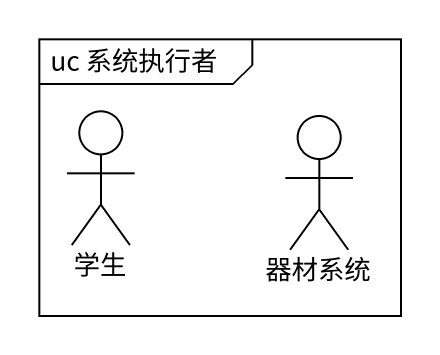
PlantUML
@startuml
mainframe uc 系统执行者
actor 学生
actor 器材系统
@enduml
